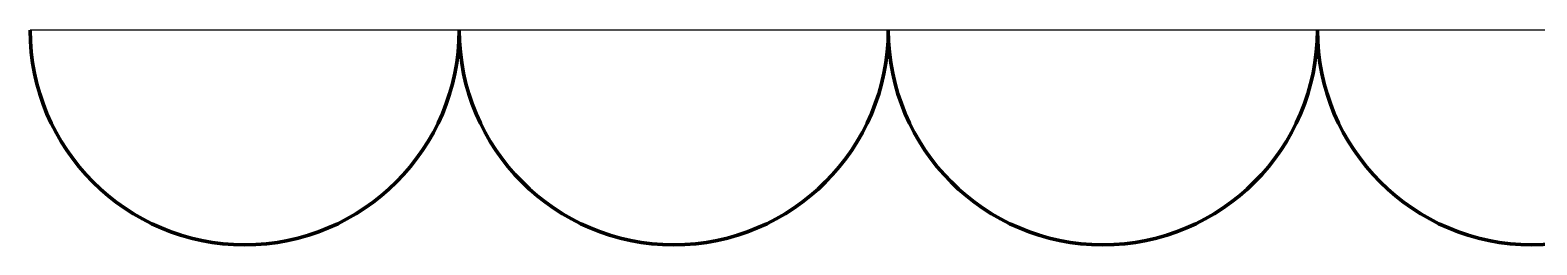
# Model space of a CAD drawing. Header units: centimetres. Extents: x -18.5 to 18.5, y -10.3 to 10.4.
# Drawn here: x -17.919 to -14.574, y -2.71 to -2.234 of the extents above; entities that cross this region are included whole.
import ezdxf

# ---------------------------------------------------------------- set-up
doc = ezdxf.new("R2010")
doc.units = ezdxf.units.CM
doc.header["$MEASUREMENT"] = 0
doc.layers.add('Layer 1', color=7, linetype='Continuous')

msp = doc.modelspace()

# ---------------------------------------------------------------- linework, layer by layer
at = {"layer": 'Layer 1', "color": 7}
for points, knots in [([(-16.96642, -2.23384), (-16.96642, -2.49686), (-17.17965, -2.71009), (-17.44267, -2.71009), (-17.44267, -2.71009), (-17.70569, -2.71009), (-17.91892, -2.49686), (-17.91892, -2.23384), (-17.91892, -2.23384), (-17.91892, -2.23384), (-16.96642, -2.23384), (-16.96642, -2.23384)], [0, 0, 0, 0, 0.25, 0.25, 0.25, 0.25, 0.5, 0.5, 0.5, 0.5, 1, 1, 1, 1]), ([(-16.96642, -2.23384), (-16.96642, -2.23384), (-16.96642, -2.23384), (-16.96642, -2.23384), (-16.96642, -2.23384), (-16.96642, -2.23384), (-16.96642, -2.23384), (-16.96642, -2.23384)], [0, 0, 0, 0, 0.3333333, 0.3333333, 0.3333333, 0.3333333, 1, 1, 1, 1]), ([(-16.01392, -2.23384), (-16.01392, -2.49686), (-16.22715, -2.71009), (-16.49017, -2.71009), (-16.49017, -2.71009), (-16.75319, -2.71009), (-16.96642, -2.49686), (-16.96642, -2.23384), (-16.96642, -2.23384), (-16.96642, -2.23384), (-16.01392, -2.23384), (-16.01392, -2.23384)], [0, 0, 0, 0, 0.25, 0.25, 0.25, 0.25, 0.5, 0.5, 0.5, 0.5, 1, 1, 1, 1]), ([(-16.01392, -2.23384), (-16.01392, -2.23384), (-16.01392, -2.23384), (-16.01392, -2.23384), (-16.01392, -2.23384), (-16.01392, -2.23384), (-16.01392, -2.23384), (-16.01392, -2.23384)], [0, 0, 0, 0, 0.3333333, 0.3333333, 0.3333333, 0.3333333, 1, 1, 1, 1]), ([(-15.06142, -2.23384), (-15.06142, -2.49686), (-15.27465, -2.71009), (-15.53767, -2.71009), (-15.53767, -2.71009), (-15.80069, -2.71009), (-16.01392, -2.49686), (-16.01392, -2.23384), (-16.01392, -2.23384), (-16.01392, -2.23384), (-15.06142, -2.23384), (-15.06142, -2.23384)], [0, 0, 0, 0, 0.25, 0.25, 0.25, 0.25, 0.5, 0.5, 0.5, 0.5, 1, 1, 1, 1]), ([(-15.06142, -2.23384), (-15.06142, -2.23384), (-15.06142, -2.23384), (-15.06142, -2.23384), (-15.06142, -2.23384), (-15.06142, -2.23384), (-15.06142, -2.23384), (-15.06142, -2.23384)], [0, 0, 0, 0, 0.3333333, 0.3333333, 0.3333333, 0.3333333, 1, 1, 1, 1]), ([(-14.10892, -2.23384), (-14.10892, -2.49686), (-14.32215, -2.71009), (-14.58517, -2.71009), (-14.58517, -2.71009), (-14.84819, -2.71009), (-15.06142, -2.49686), (-15.06142, -2.23384), (-15.06142, -2.23384), (-15.06142, -2.23384), (-14.10892, -2.23384), (-14.10892, -2.23384)], [0, 0, 0, 0, 0.25, 0.25, 0.25, 0.25, 0.5, 0.5, 0.5, 0.5, 1, 1, 1, 1])]:
    msp.add_open_spline(points, degree=3, knots=knots, dxfattribs=at)
at = {"layer": 'Layer 1', "lineweight": 211}
for points in [[(-16.96642, -2.23384), (-16.96642, -2.49686), (-17.17965, -2.71009), (-17.44267, -2.71009), (-17.44267, -2.71009), (-17.70569, -2.71009), (-17.91892, -2.49686), (-17.91892, -2.23384)], [(-16.96642, -2.23384), (-16.96642, -2.23384), (-16.96642, -2.23384), (-16.96642, -2.23384), (-16.96642, -2.23384), (-16.96642, -2.23384), (-16.96642, -2.23384), (-16.96642, -2.23384)], [(-16.01392, -2.23384), (-16.01392, -2.49686), (-16.22715, -2.71009), (-16.49017, -2.71009), (-16.49017, -2.71009), (-16.75319, -2.71009), (-16.96642, -2.49686), (-16.96642, -2.23384)], [(-16.01392, -2.23384), (-16.01392, -2.23384), (-16.01392, -2.23384), (-16.01392, -2.23384), (-16.01392, -2.23384), (-16.01392, -2.23384), (-16.01392, -2.23384), (-16.01392, -2.23384)], [(-15.06142, -2.23384), (-15.06142, -2.49686), (-15.27465, -2.71009), (-15.53767, -2.71009), (-15.53767, -2.71009), (-15.80069, -2.71009), (-16.01392, -2.49686), (-16.01392, -2.23384)], [(-15.06142, -2.23384), (-15.06142, -2.23384), (-15.06142, -2.23384), (-15.06142, -2.23384), (-15.06142, -2.23384), (-15.06142, -2.23384), (-15.06142, -2.23384), (-15.06142, -2.23384)], [(-14.10892, -2.23384), (-14.10892, -2.49686), (-14.32215, -2.71009), (-14.58517, -2.71009), (-14.58517, -2.71009), (-14.84819, -2.71009), (-15.06142, -2.49686), (-15.06142, -2.23384)]]:
    msp.add_open_spline(points, degree=3, knots=[0, 0, 0, 0, 0.3333333, 0.3333333, 0.3333333, 0.3333333, 1, 1, 1, 1], dxfattribs=at)

doc.saveas('drawing.dxf')
